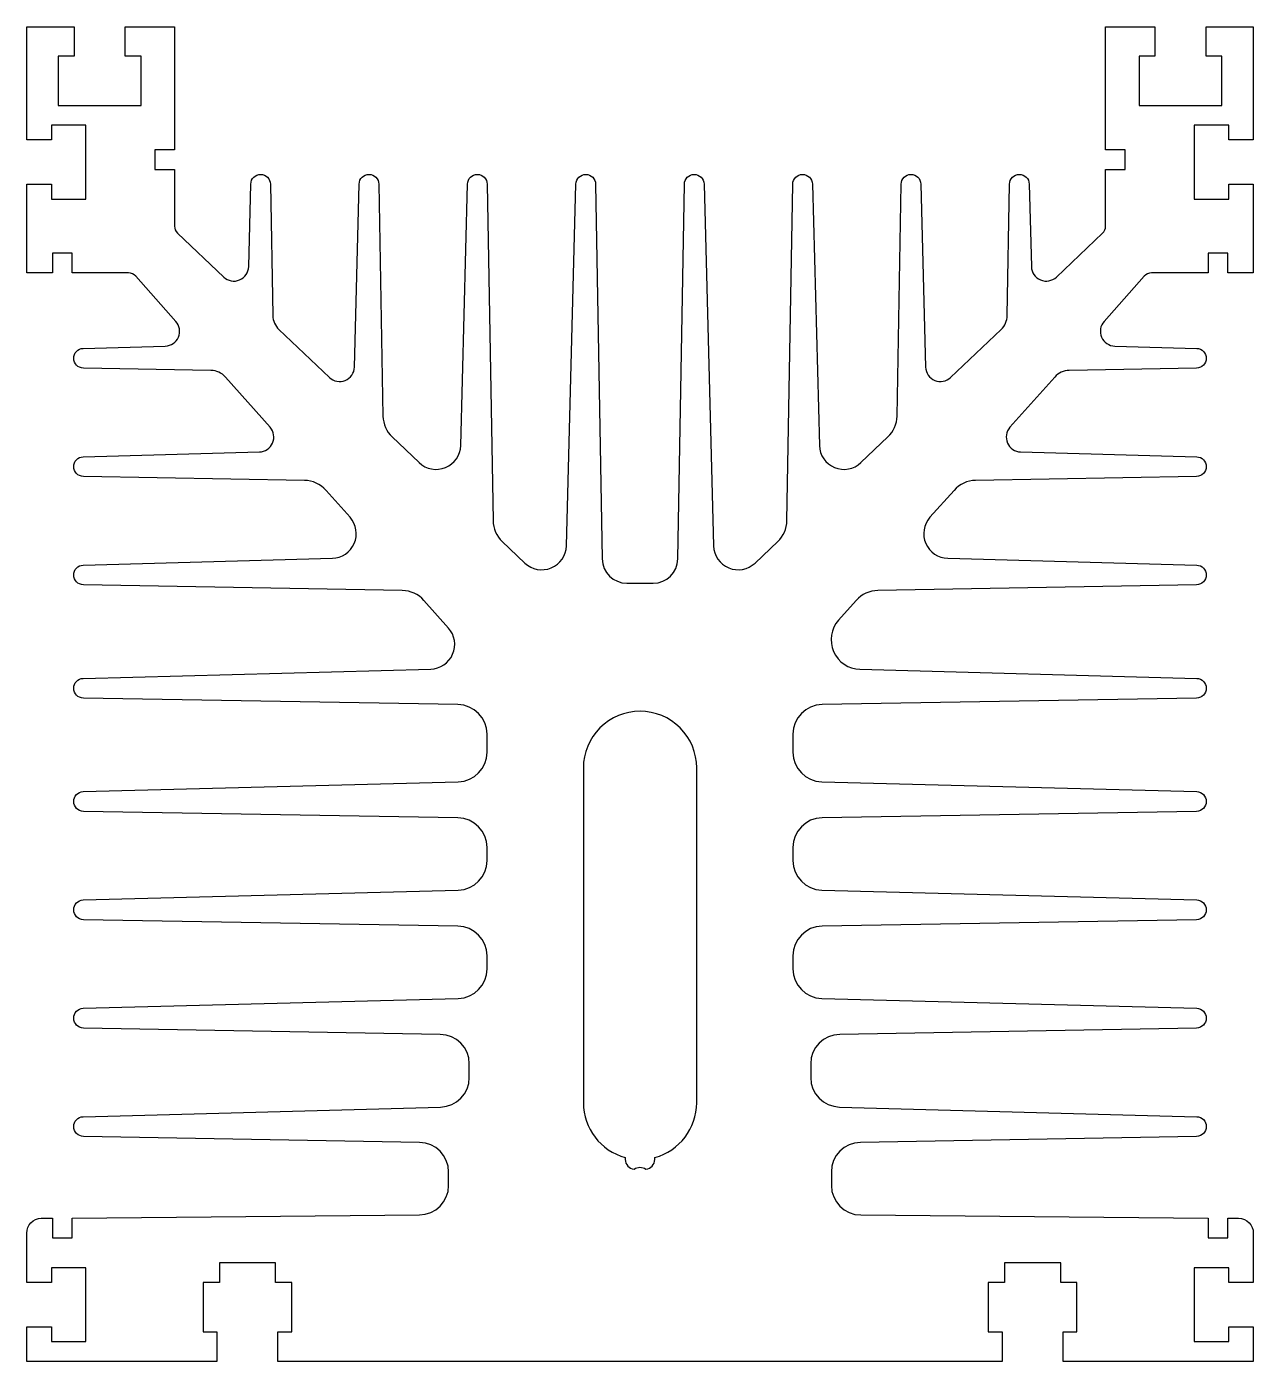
# Model space of a CAD drawing. Extents: x 171 to 295, y 151 to 287.
import ezdxf

# ---------------------------------------------------------------- set-up
doc = ezdxf.new("R2010")
doc.units = 0
doc.layers.get('0').update_dxf_attribs({"linetype": 'CONTINUOUS'})

msp = doc.modelspace()

# ---------------------------------------------------------------- linework, layer by layer
msp.add_lwpolyline([(190.82, 250.98, 0.209701), (189.36, 251.65), (176.41, 251.89, -0.978418), (176.4, 253.89), (184.72, 254.13, 0.637846), (185.8, 256.63), (181.73, 261.22, 0.214261), (180.98, 261.55), (175.26, 261.55), (175.26, 263.55), (173.26, 263.55), (173.26, 261.55), (170.66, 261.55), (170.66, 270.55), (173.16, 270.55), (173.16, 269.05), (176.66, 269.05), (176.66, 276.55), (173.16, 276.55), (173.16, 275.05), (170.66, 275.05), (170.66, 286.55), (175.46, 286.55), (175.46, 283.55), (173.86, 283.55), (173.86, 278.55), (182.26, 278.55), (182.26, 283.55), (180.66, 283.55), (180.66, 286.55), (185.66, 286.55), (185.66, 274.05), (183.66, 274.05), (183.66, 272.05), (185.66, 272.05), (185.66, 266.31, 0.205615), (185.97, 265.59), (190.65, 261.14, 0.649558), (193.19, 262.19), (193.4, 270.58, -0.978418), (195.4, 270.57), (195.64, 257.23, 0.201072), (196.26, 255.81), (201.39, 250.94, 0.649558), (203.92, 251.99), (204.4, 270.58, -0.978418), (206.4, 270.57), (206.82, 247.02, 0.201072), (207.75, 244.9), (210.49, 242.3, 0.649558), (214.71, 244.04), (215.4, 270.58, -0.978418), (217.4, 270.57), (218, 236.4, 0.201072), (218.93, 234.28), (221.22, 232.1, 0.649558), (225.44, 233.85), (226.4, 270.58, -0.978418), (228.4, 270.57), (229.07, 232.51, 0.409111), (231.57, 230.05), (234.25, 230.05, 0.409111), (236.74, 232.51), (237.41, 270.57, -0.978418), (239.41, 270.58), (240.37, 233.85, 0.649558), (244.59, 232.1), (246.88, 234.28, 0.201072), (247.82, 236.4), (248.41, 270.57, -0.978418), (250.41, 270.58), (251.11, 244.04, 0.649558), (255.33, 242.3), (258.07, 244.9, 0.201072), (259, 247.02), (259.41, 270.57, -0.978418), (261.41, 270.58), (261.9, 251.99, 0.649558), (264.43, 250.94), (269.56, 255.81, 0.201072), (270.18, 257.23), (270.41, 270.57, -0.978418), (272.41, 270.58), (272.63, 262.19, 0.649558), (275.17, 261.14), (279.85, 265.58, 0.205615), (280.16, 266.31), (280.16, 272.05), (282.16, 272.05), (282.16, 274.05), (280.16, 274.05), (280.16, 286.55), (285.16, 286.55), (285.16, 283.55), (283.56, 283.55), (283.56, 278.55), (291.96, 278.55), (291.96, 283.55), (290.36, 283.55), (290.36, 286.55), (295.16, 286.55), (295.16, 275.05), (292.66, 275.05), (292.66, 276.55), (289.16, 276.55), (289.16, 269.05), (292.66, 269.05), (292.66, 270.55), (295.16, 270.55), (295.16, 261.55), (292.56, 261.55), (292.56, 263.55), (290.56, 263.55), (290.56, 261.55), (284.84, 261.55, 0.214261), (284.09, 261.22), (280.01, 256.63, 0.637846), (281.1, 254.13), (289.41, 253.89, -0.978418), (289.4, 251.89), (276.46, 251.65, 0.209701), (275, 250.98), (270.46, 245.88, 0.637846), (271.54, 243.38), (289.41, 242.89, -0.978418), (289.4, 240.89), (266.97, 240.49, 0.209701), (264.78, 239.48), (262.34, 236.74, 0.637846), (264.14, 232.58), (289.41, 231.89, -0.978418), (289.4, 229.89), (257.04, 229.31, 0.209701), (254.85, 228.31), (253.06, 226.3, 0.637846), (255.23, 221.31), (289.41, 220.39, -0.978418), (289.4, 218.39), (251.38, 217.73, 0.409111), (248.43, 214.73), (248.43, 212.89, 0.406566), (251.36, 209.89), (289.41, 208.89, -0.978418), (289.4, 206.89), (251.38, 206.23, 0.409111), (248.43, 203.23), (248.43, 201.89, 0.406566), (251.36, 198.89), (289.41, 197.89, -0.978418), (289.4, 195.89), (251.38, 195.23, 0.409111), (248.43, 192.23), (248.43, 190.89, 0.406566), (251.36, 187.89), (289.41, 186.89, -0.978418), (289.4, 184.89), (253.18, 184.25, 0.409111), (250.23, 181.25), (250.23, 179.86, 0.406566), (253.16, 176.87), (289.41, 175.89, -0.98043), (289.4, 173.89), (255.28, 173.28, 0.409111), (252.33, 170.28), (252.33, 168.91, 0.41166), (255.31, 165.91), (290.56, 165.59), (290.56, 163.58), (292.56, 163.58), (292.56, 165.58), (293.67, 165.57, -0.41166), (295.16, 164.07), (295.16, 159.05), (292.66, 159.05), (292.66, 160.55), (289.16, 160.55), (289.16, 153.05), (292.66, 153.05), (292.66, 154.55), (295.16, 154.55), (295.16, 151.05), (275.86, 151.05), (275.86, 154.05), (277.26, 154.05), (277.26, 159.05), (275.61, 159.05), (275.61, 161.05), (269.91, 161.05), (269.91, 159.05), (268.26, 159.05), (268.26, 154.05), (269.66, 154.05), (269.66, 151.05), (196.16, 151.05), (196.16, 154.05), (197.56, 154.05), (197.56, 159.05), (195.91, 159.05), (195.91, 161.05), (190.21, 161.05), (190.21, 159.05), (188.56, 159.05), (188.56, 154.05), (189.96, 154.05), (189.96, 151.05), (170.66, 151.05), (170.66, 154.55), (173.16, 154.55), (173.16, 153.05), (176.66, 153.05), (176.66, 160.55), (173.16, 160.55), (173.16, 159.05), (170.66, 159.05), (170.66, 164.07, -0.41166), (172.14, 165.57), (173.26, 165.58), (173.26, 163.58), (175.26, 163.58), (175.26, 165.59), (210.51, 165.91, 0.41166), (213.48, 168.91), (213.48, 170.28, 0.409111), (210.53, 173.28), (176.42, 173.89, -0.98043), (176.4, 175.89), (212.66, 176.87, 0.406566), (215.58, 179.86), (215.58, 181.25, 0.409111), (212.63, 184.25), (176.41, 184.89, -0.978418), (176.4, 186.89), (214.46, 187.89, 0.406566), (217.38, 190.89), (217.38, 192.23, 0.409111), (214.43, 195.23), (176.41, 195.89, -0.978418), (176.4, 197.89), (214.46, 198.89, 0.406566), (217.38, 201.89), (217.38, 203.23, 0.409111), (214.43, 206.23), (176.41, 206.89, -0.978418), (176.4, 208.89), (214.46, 209.89, 0.406566), (217.38, 212.89), (217.38, 214.73, 0.409111), (214.43, 217.73), (176.41, 218.39, -0.978418), (176.4, 220.39), (211.66, 221.34, 0.637846), (213.47, 225.5), (210.97, 228.31, 0.209701), (208.78, 229.31), (176.41, 229.89, -0.978418), (176.4, 231.89), (201.68, 232.58, 0.637846), (203.48, 236.74), (201.04, 239.48, 0.209701), (198.85, 240.49), (176.41, 240.89, -0.978418), (176.4, 242.89), (194.27, 243.38, 0.637846), (195.36, 245.88), (190.82, 250.98)], format="xyb")
msp.add_lwpolyline([(233.5, 170.56, 0.386889), (234.41, 171.55), (234.41, 171.75, 0.338862), (238.66, 177.3), (238.66, 211.3, 0.414214), (232.91, 217.05, 0.414214), (227.16, 211.3), (227.16, 177.3, 0.338862), (231.41, 171.75), (231.41, 171.55, 0.386889), (232.31, 170.56, -0.329214)], format="xyb", close=True)

doc.saveas('drawing.dxf')
